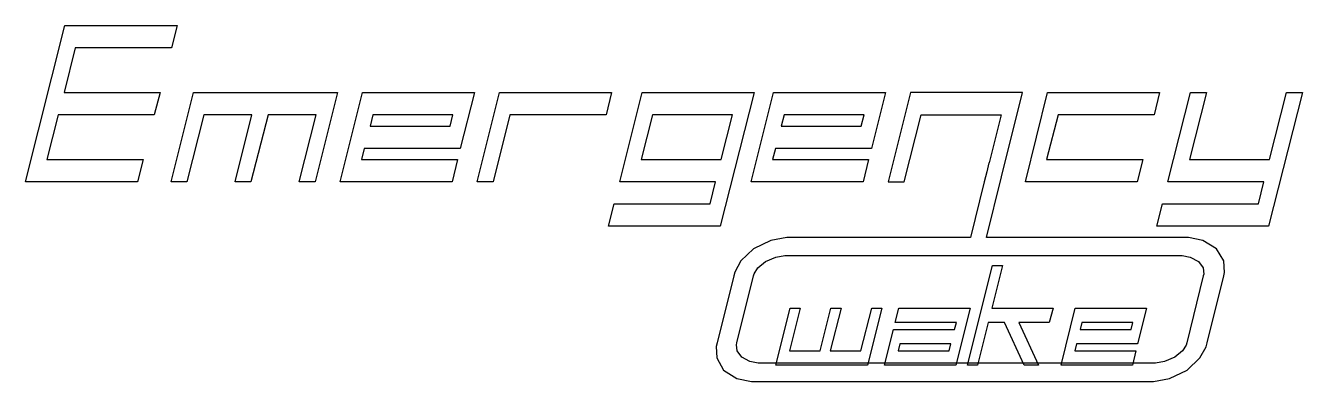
# Model space of a CAD drawing. Extents: x 0.04 to 3.8, y 0.04 to 1.09.
import ezdxf

# ---------------------------------------------------------------- set-up
doc = ezdxf.new("R2010")
doc.units = 0
doc.layers.get('0').update_dxf_attribs({"linetype": 'CONTINUOUS'})

msp = doc.modelspace()

# ---------------------------------------------------------------- linework, layer by layer
at = {"color": 0}
for points in [[(0.4858, 1.0865), (0.4688, 1.0208), (0.1859, 1.0208), (0.1527, 0.8893), (0.4355, 0.8893), (0.4185, 0.8236), (0.1356, 0.8236), (0.1025, 0.6924), (0.3858, 0.6924), (0.3688, 0.6266), (0.0394, 0.6266), (0.1554, 1.0865), (0.4858, 1.0865)], [(0.9578, 0.8893), (0.892, 0.6266), (0.845, 0.6266), (0.8947, 0.8236), (0.7533, 0.8236), (0.7031, 0.6266), (0.6561, 0.6266), (0.7059, 0.8236), (0.5645, 0.8236), (0.5147, 0.6266), (0.4682, 0.6266), (0.5336, 0.8893), (0.9578, 0.8893)], [(1.3608, 0.8893), (1.3194, 0.7252), (1.0365, 0.7252), (1.0283, 0.6924), (1.3111, 0.6924), (1.295, 0.6266), (0.9656, 0.6266), (1.031, 0.8893), (1.3608, 0.8893)], [(1.7643, 0.8893), (1.7486, 0.8236), (1.4653, 0.8236), (1.4156, 0.6266), (1.369, 0.6266), (1.4345, 0.8893), (1.7643, 0.8893)], [(2.1848, 0.8893), (2.0848, 0.4958), (1.7559, 0.4958), (1.7725, 0.5616), (2.0549, 0.5616), (2.071, 0.6266), (1.7886, 0.6266), (1.8549, 0.8893), (2.1848, 0.8893)], [(2.6448, 0.8893), (2.5794, 0.6266), (2.6259, 0.6266), (2.6757, 0.8236), (2.9115, 0.8236), (2.876, 0.6831), (2.876, 0.6831), (2.8757, 0.6823), (2.8757, 0.6822), (2.8692, 0.656), (2.8618, 0.6266), (2.8619, 0.6266), (2.8215, 0.4633), (2.2963, 0.4633), (2.2807, 0.4633), (2.2338, 0.4544), (2.1826, 0.43), (2.1452, 0.3939), (2.1273, 0.3614), (2.1245, 0.3498), (2.0756, 0.1528), (2.073, 0.1424), (2.0746, 0.1088), (2.0941, 0.0728), (2.1332, 0.0483), (2.1768, 0.0394), (2.1913, 0.0394), (3.3442, 0.0394), (3.3599, 0.0394), (3.407, 0.0483), (3.4589, 0.0728), (3.4969, 0.1088), (3.5151, 0.1413), (3.518, 0.1528), (3.5669, 0.3498), (3.5694, 0.3602), (3.5668, 0.3939), (3.5453, 0.43), (3.5051, 0.4544), (3.4632, 0.4633), (3.4493, 0.4633), (2.8683, 0.4633), (2.9124, 0.6413), (2.9747, 0.8893), (2.6448, 0.8893)], [(2.5712, 0.8893), (2.5297, 0.7252), (2.2469, 0.7252), (2.2386, 0.6924), (2.5214, 0.6924), (2.5053, 0.6266), (2.1759, 0.6266), (2.2414, 0.8893), (2.5712, 0.8893)], [(3.3781, 0.8893), (3.3625, 0.8236), (3.0791, 0.8236), (3.0455, 0.6924), (3.3283, 0.6924), (3.3122, 0.6266), (2.9829, 0.6266), (3.0482, 0.8893), (3.3781, 0.8893)], [(3.7986, 0.8893), (3.6986, 0.4958), (3.3697, 0.4958), (3.3863, 0.5616), (3.6687, 0.5616), (3.6848, 0.6266), (3.4024, 0.6266), (3.4688, 0.8893), (3.5157, 0.8893), (3.4656, 0.6924), (3.7014, 0.6924), (3.7516, 0.8893), (3.7986, 0.8893)], [(1.2977, 0.8236), (1.0618, 0.8236), (1.0536, 0.7909), (1.2894, 0.7909), (1.2977, 0.8236)], [(2.1208, 0.8236), (1.8849, 0.8236), (1.8517, 0.6924), (2.0876, 0.6924), (2.1208, 0.8236)], [(2.5081, 0.8236), (2.2723, 0.8236), (2.2639, 0.7909), (2.4998, 0.7909), (2.5081, 0.8236)], [(2.283, 0.4095), (3.4359, 0.4095), (3.444, 0.4095), (3.4684, 0.4049), (3.4925, 0.3922), (3.5059, 0.3733), (3.5081, 0.3553), (3.5067, 0.3498), (3.458, 0.1528), (3.4564, 0.1466), (3.4455, 0.1294), (3.4226, 0.1105), (3.3924, 0.0979), (3.3663, 0.0933), (3.3576, 0.0933), (2.2046, 0.0933), (2.1965, 0.0933), (2.1721, 0.0979), (2.1481, 0.1105), (2.1346, 0.1294), (2.1324, 0.1474), (2.1338, 0.1528), (2.1826, 0.3498), (2.1841, 0.3561), (2.195, 0.3733), (2.2179, 0.3922), (2.2482, 0.4049), (2.2743, 0.4095), (2.283, 0.4095)], [(3.0643, 0.2548), (3.0534, 0.2129), (2.9634, 0.2129), (3.0218, 0.0876), (2.9795, 0.0876), (2.9215, 0.2129), (2.8734, 0.2129), (2.842, 0.0876), (2.8121, 0.0876), (2.886, 0.3804), (2.9159, 0.3804), (2.8842, 0.2548), (3.0643, 0.2548)], [(2.5604, 0.2548), (2.5185, 0.0876), (2.2487, 0.0876), (2.2903, 0.2548), (2.3203, 0.2548), (2.2886, 0.1294), (2.3786, 0.1294), (2.4103, 0.2548), (2.4405, 0.2548), (2.4085, 0.1294), (2.4985, 0.1294), (2.5305, 0.2548), (2.5604, 0.2548)], [(2.82, 0.2548), (2.7781, 0.0876), (2.5684, 0.0876), (2.5942, 0.1921), (2.7745, 0.1921), (2.7798, 0.2129), (2.5998, 0.2129), (2.61, 0.2548), (2.82, 0.2548)], [(3.3397, 0.2548), (3.3133, 0.1502), (3.1332, 0.1502), (3.128, 0.1294), (3.3081, 0.1294), (3.2978, 0.0876), (3.0881, 0.0876), (3.1297, 0.2548), (3.3397, 0.2548)], [(3.2995, 0.2129), (3.1494, 0.2129), (3.1441, 0.1921), (3.2943, 0.1921), (3.2995, 0.2129)], [(2.7637, 0.1502), (2.6136, 0.1502), (2.6082, 0.1294), (2.7584, 0.1294), (2.7637, 0.1502)]]:
    msp.add_lwpolyline(points, close=True, dxfattribs=at)

doc.saveas('drawing.dxf')
